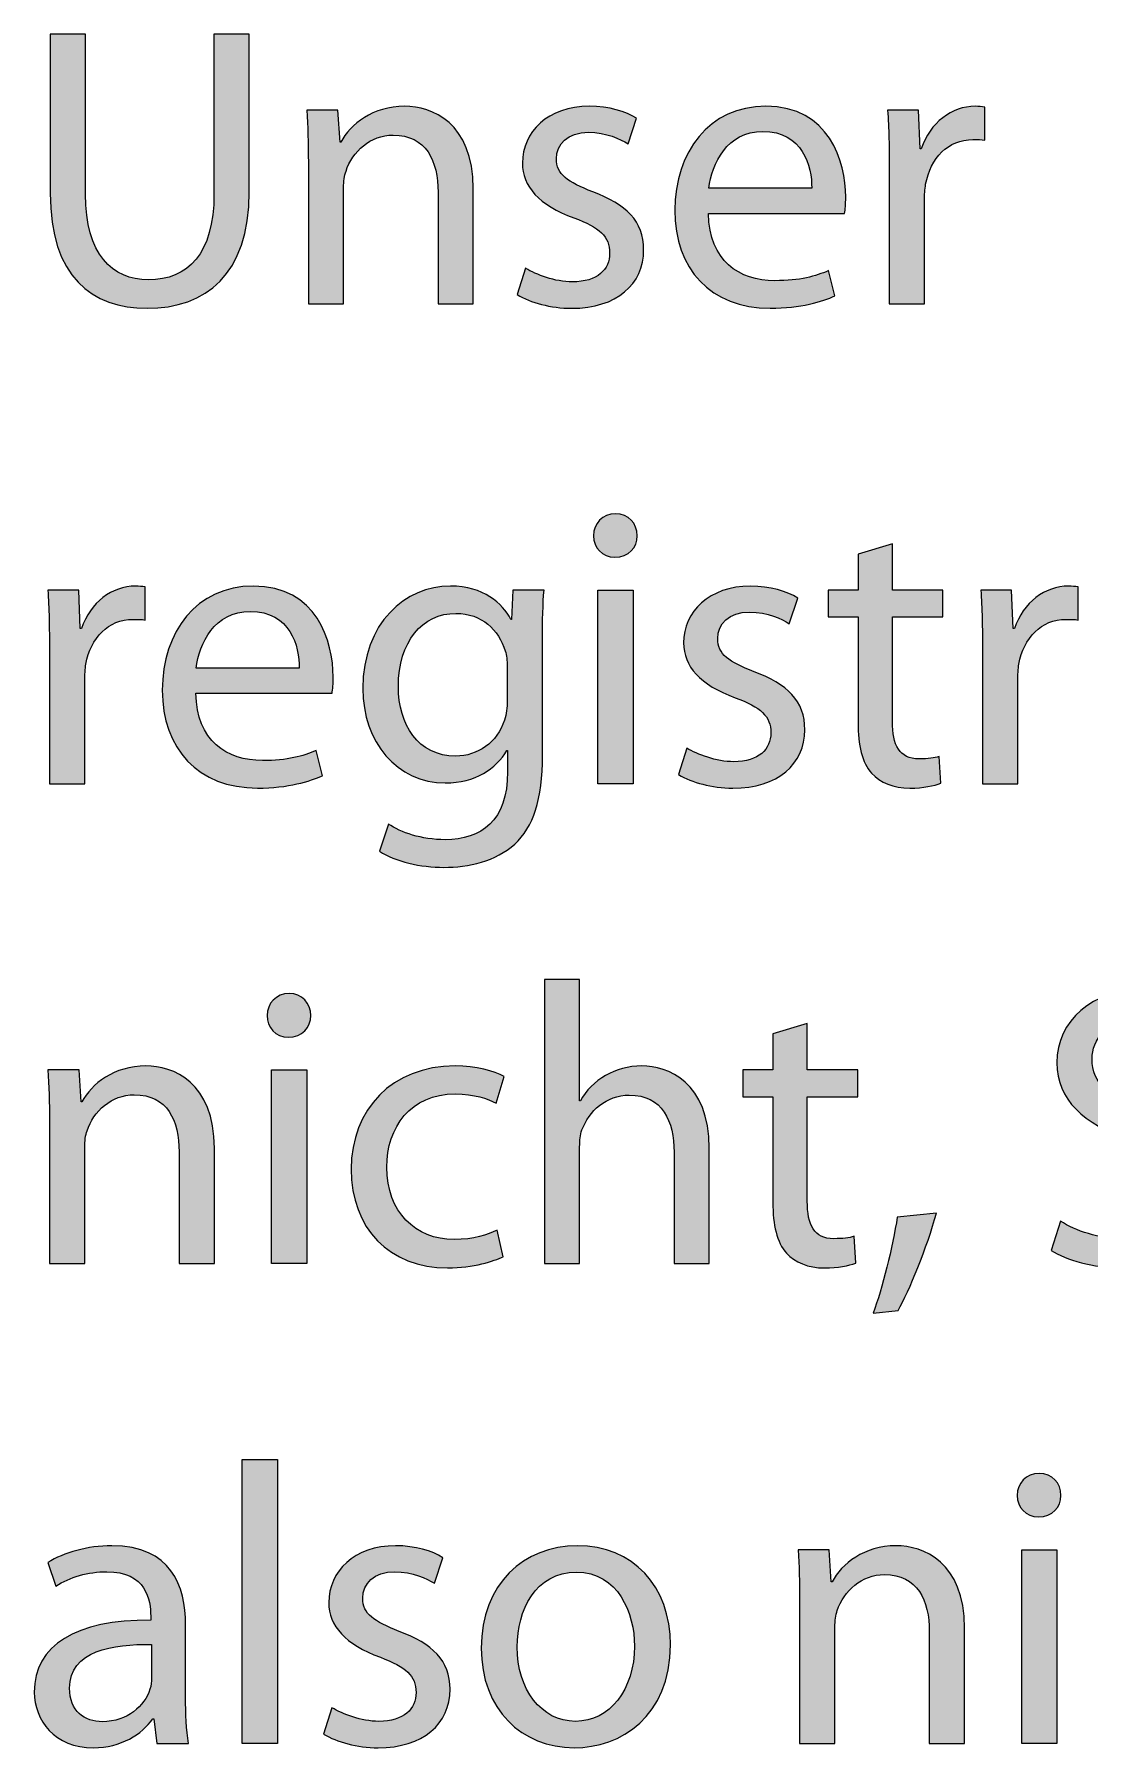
# Model space of a CAD drawing. Header units: inches. Extents: x 0 to 395, y 0 to 191.
# Drawn here: x 327.34 to 340, y 0.04 to 20.61 of the extents above; entities that cross this region are included whole.
import ezdxf

# ---------------------------------------------------------------- set-up
doc = ezdxf.new("R2010")
doc.units = ezdxf.units.IN
doc.header["$MEASUREMENT"] = 0
doc.layers.add('Template', color=7, linetype='Continuous')

# ---------------------------------------------------------------- blocks, each defined once
blk = doc.blocks.new('block 34')
at = {"layer": 'Template', "true_color": 0xf6921e}
h = blk.add_hatch(color=30, dxfattribs=at)
h.dxf.hatch_style = 2
edge = h.paths.add_edge_path()
edge.add_spline(control_points=[(327.955, 20.613), (327.955, 20.613), (327.955, 18.693), (327.955, 18.693), (327.955, 17.972), (328.276, 17.665), (328.709, 17.665), (329.184, 17.665), (329.496, 17.982), (329.496, 18.693), (329.496, 18.693), (329.496, 20.613), (329.496, 20.613), (329.496, 20.613), (329.919, 20.613), (329.919, 20.613), (329.919, 20.613), (329.919, 18.721), (329.919, 18.721), (329.919, 17.727), (329.395, 17.324), (328.694, 17.324), (328.032, 17.324), (327.532, 17.699), (327.532, 18.707), (327.532, 18.707), (327.532, 20.613), (327.532, 20.613), (327.532, 20.613), (327.955, 20.613), (327.955, 20.613)], knot_values=[0, 0, 0, 0, 1, 1, 1, 2, 2, 2, 3, 3, 3, 4, 4, 4, 5, 5, 5, 6, 6, 6, 7, 7, 7, 8, 8, 8, 9, 9, 9, 10, 10, 10, 10], degree=3, periodic=1)
h = blk.add_hatch(color=30, dxfattribs=at)
h.dxf.hatch_style = 2
edge = h.paths.add_edge_path()
edge.add_spline(control_points=[(330.628, 19.072), (330.628, 19.317), (330.623, 19.509), (330.609, 19.701), (330.609, 19.701), (330.983, 19.701), (330.983, 19.701), (330.983, 19.701), (331.008, 19.317), (331.008, 19.317), (331.008, 19.317), (331.017, 19.317), (331.017, 19.317), (331.132, 19.533), (331.401, 19.749), (331.785, 19.749), (332.107, 19.749), (332.606, 19.557), (332.606, 18.76), (332.606, 18.76), (332.606, 17.377), (332.606, 17.377), (332.606, 17.377), (332.184, 17.377), (332.184, 17.377), (332.184, 17.377), (332.184, 18.717), (332.184, 18.717), (332.184, 19.091), (332.044, 19.403), (331.646, 19.403), (331.372, 19.403), (331.156, 19.206), (331.08, 18.971), (331.061, 18.918), (331.051, 18.846), (331.051, 18.774), (331.051, 18.774), (331.051, 17.377), (331.051, 17.377), (331.051, 17.377), (330.628, 17.377), (330.628, 17.377), (330.628, 17.377), (330.628, 19.072), (330.628, 19.072)], knot_values=[0, 0, 0, 0, 1, 1, 1, 2, 2, 2, 3, 3, 3, 4, 4, 4, 5, 5, 5, 6, 6, 6, 7, 7, 7, 8, 8, 8, 9, 9, 9, 10, 10, 10, 11, 11, 11, 12, 12, 12, 13, 13, 13, 14, 14, 14, 15, 15, 15, 15], degree=3, periodic=1)
h = blk.add_hatch(color=30, dxfattribs=at)
h.dxf.hatch_style = 2
edge = h.paths.add_edge_path()
edge.add_spline(control_points=[(333.234, 17.804), (333.364, 17.727), (333.585, 17.641), (333.796, 17.641), (334.099, 17.641), (334.243, 17.79), (334.243, 17.987), (334.243, 18.188), (334.123, 18.294), (333.815, 18.41), (333.393, 18.563), (333.196, 18.789), (333.196, 19.067), (333.196, 19.442), (333.503, 19.749), (333.998, 19.749), (334.233, 19.749), (334.44, 19.687), (334.565, 19.605), (334.565, 19.605), (334.464, 19.298), (334.464, 19.298), (334.373, 19.355), (334.205, 19.437), (333.988, 19.437), (333.739, 19.437), (333.604, 19.293), (333.604, 19.12), (333.604, 18.928), (333.739, 18.842), (334.041, 18.721), (334.44, 18.573), (334.651, 18.371), (334.651, 18.025), (334.651, 17.612), (334.329, 17.324), (333.787, 17.324), (333.532, 17.324), (333.297, 17.392), (333.134, 17.488), (333.134, 17.488), (333.234, 17.804), (333.234, 17.804)], knot_values=[0, 0, 0, 0, 1, 1, 1, 2, 2, 2, 3, 3, 3, 4, 4, 4, 5, 5, 5, 6, 6, 6, 7, 7, 7, 8, 8, 8, 9, 9, 9, 10, 10, 10, 11, 11, 11, 12, 12, 12, 13, 13, 13, 14, 14, 14, 14], degree=3, periodic=1)
h = blk.add_hatch(color=30, dxfattribs=at)
h.dxf.hatch_style = 2
edge = h.paths.add_edge_path()
edge.add_spline(control_points=[(335.428, 18.462), (335.438, 17.891), (335.798, 17.655), (336.225, 17.655), (336.528, 17.655), (336.715, 17.708), (336.869, 17.776), (336.869, 17.776), (336.945, 17.473), (336.945, 17.473), (336.797, 17.406), (336.538, 17.324), (336.168, 17.324), (335.452, 17.324), (335.025, 17.799), (335.025, 18.501), (335.025, 19.202), (335.438, 19.749), (336.115, 19.749), (336.878, 19.749), (337.075, 19.087), (337.075, 18.659), (337.075, 18.573), (337.07, 18.51), (337.061, 18.462), (337.061, 18.462), (335.428, 18.462), (335.428, 18.462)], knot_values=[0, 0, 0, 0, 1, 1, 1, 2, 2, 2, 3, 3, 3, 4, 4, 4, 5, 5, 5, 6, 6, 6, 7, 7, 7, 8, 8, 8, 9, 9, 9, 9], degree=3, periodic=1)
edge = h.paths.add_edge_path()
edge.add_spline(control_points=[(336.667, 18.765), (336.672, 19.029), (336.557, 19.447), (336.081, 19.447), (335.649, 19.447), (335.467, 19.058), (335.433, 18.765), (335.433, 18.765), (336.667, 18.765), (336.667, 18.765)], knot_values=[0, 0, 0, 0, 1, 1, 1, 2, 2, 2, 3, 3, 3, 3], degree=3, periodic=1)
h = blk.add_hatch(color=30, dxfattribs=at)
h.dxf.hatch_style = 2
edge = h.paths.add_edge_path()
edge.add_spline(control_points=[(337.598, 18.976), (337.598, 19.25), (337.593, 19.485), (337.578, 19.701), (337.578, 19.701), (337.948, 19.701), (337.948, 19.701), (337.948, 19.701), (337.967, 19.24), (337.967, 19.24), (337.967, 19.24), (337.982, 19.24), (337.982, 19.24), (338.087, 19.552), (338.347, 19.749), (338.63, 19.749), (338.673, 19.749), (338.707, 19.744), (338.745, 19.739), (338.745, 19.739), (338.745, 19.341), (338.745, 19.341), (338.702, 19.35), (338.659, 19.35), (338.601, 19.35), (338.304, 19.35), (338.092, 19.13), (338.034, 18.813), (338.025, 18.755), (338.02, 18.683), (338.02, 18.616), (338.02, 18.616), (338.02, 17.377), (338.02, 17.377), (338.02, 17.377), (337.598, 17.377), (337.598, 17.377), (337.598, 17.377), (337.598, 18.976), (337.598, 18.976)], knot_values=[0, 0, 0, 0, 1, 1, 1, 2, 2, 2, 3, 3, 3, 4, 4, 4, 5, 5, 5, 6, 6, 6, 7, 7, 7, 8, 8, 8, 9, 9, 9, 10, 10, 10, 11, 11, 11, 12, 12, 12, 13, 13, 13, 13], degree=3, periodic=1)
h = blk.add_hatch(color=30, dxfattribs=at)
h.dxf.hatch_style = 2
edge = h.paths.add_edge_path()
edge.add_spline(control_points=[(334.574, 14.594), (334.574, 14.45), (334.473, 14.335), (334.305, 14.335), (334.152, 14.335), (334.05, 14.45), (334.05, 14.594), (334.05, 14.738), (334.156, 14.858), (334.314, 14.858), (334.468, 14.858), (334.574, 14.743), (334.574, 14.594)], knot_values=[0, 0, 0, 0, 1, 1, 1, 2, 2, 2, 3, 3, 3, 4, 4, 4, 4], degree=3, periodic=1)
h.paths.add_polyline_path([(334.103, 11.617), (334.103, 13.941), (334.526, 13.941), (334.526, 11.617)])
h = blk.add_hatch(color=30, dxfattribs=at)
h.dxf.hatch_style = 2
edge = h.paths.add_edge_path()
edge.add_spline(control_points=[(337.636, 14.498), (337.636, 14.498), (337.636, 13.941), (337.636, 13.941), (337.636, 13.941), (338.241, 13.941), (338.241, 13.941), (338.241, 13.941), (338.241, 13.619), (338.241, 13.619), (338.241, 13.619), (337.636, 13.619), (337.636, 13.619), (337.636, 13.619), (337.636, 12.366), (337.636, 12.366), (337.636, 12.078), (337.718, 11.915), (337.953, 11.915), (338.068, 11.915), (338.135, 11.924), (338.198, 11.943), (338.198, 11.943), (338.217, 11.622), (338.217, 11.622), (338.135, 11.593), (338.006, 11.564), (337.843, 11.564), (337.646, 11.564), (337.487, 11.631), (337.386, 11.742), (337.271, 11.871), (337.223, 12.078), (337.223, 12.351), (337.223, 12.351), (337.223, 13.619), (337.223, 13.619), (337.223, 13.619), (336.863, 13.619), (336.863, 13.619), (336.863, 13.619), (336.863, 13.941), (336.863, 13.941), (336.863, 13.941), (337.223, 13.941), (337.223, 13.941), (337.223, 13.941), (337.223, 14.373), (337.223, 14.373), (337.223, 14.373), (337.636, 14.498), (337.636, 14.498)], knot_values=[0, 0, 0, 0, 1, 1, 1, 2, 2, 2, 3, 3, 3, 4, 4, 4, 5, 5, 5, 6, 6, 6, 7, 7, 7, 8, 8, 8, 9, 9, 9, 10, 10, 10, 11, 11, 11, 12, 12, 12, 13, 13, 13, 14, 14, 14, 15, 15, 15, 16, 16, 16, 17, 17, 17, 17], degree=3, periodic=1)
h = blk.add_hatch(color=30, dxfattribs=at)
h.dxf.hatch_style = 2
edge = h.paths.add_edge_path()
edge.add_spline(control_points=[(327.522, 13.216), (327.522, 13.49), (327.518, 13.725), (327.503, 13.941), (327.503, 13.941), (327.873, 13.941), (327.873, 13.941), (327.873, 13.941), (327.892, 13.48), (327.892, 13.48), (327.892, 13.48), (327.907, 13.48), (327.907, 13.48), (328.012, 13.792), (328.271, 13.989), (328.555, 13.989), (328.598, 13.989), (328.632, 13.984), (328.67, 13.979), (328.67, 13.979), (328.67, 13.581), (328.67, 13.581), (328.627, 13.59), (328.584, 13.59), (328.526, 13.59), (328.228, 13.59), (328.017, 13.369), (327.96, 13.052), (327.95, 12.995), (327.945, 12.923), (327.945, 12.856), (327.945, 12.856), (327.945, 11.617), (327.945, 11.617), (327.945, 11.617), (327.522, 11.617), (327.522, 11.617), (327.522, 11.617), (327.522, 13.216), (327.522, 13.216)], knot_values=[0, 0, 0, 0, 1, 1, 1, 2, 2, 2, 3, 3, 3, 4, 4, 4, 5, 5, 5, 6, 6, 6, 7, 7, 7, 8, 8, 8, 9, 9, 9, 10, 10, 10, 11, 11, 11, 12, 12, 12, 13, 13, 13, 13], degree=3, periodic=1)
h = blk.add_hatch(color=30, dxfattribs=at)
h.dxf.hatch_style = 2
edge = h.paths.add_edge_path()
edge.add_spline(control_points=[(329.279, 12.702), (329.289, 12.131), (329.649, 11.895), (330.077, 11.895), (330.379, 11.895), (330.566, 11.948), (330.72, 12.015), (330.72, 12.015), (330.797, 11.713), (330.797, 11.713), (330.648, 11.646), (330.389, 11.564), (330.019, 11.564), (329.304, 11.564), (328.876, 12.039), (328.876, 12.74), (328.876, 13.441), (329.289, 13.989), (329.966, 13.989), (330.73, 13.989), (330.926, 13.326), (330.926, 12.899), (330.926, 12.812), (330.921, 12.75), (330.912, 12.702), (330.912, 12.702), (329.279, 12.702), (329.279, 12.702)], knot_values=[0, 0, 0, 0, 1, 1, 1, 2, 2, 2, 3, 3, 3, 4, 4, 4, 5, 5, 5, 6, 6, 6, 7, 7, 7, 8, 8, 8, 9, 9, 9, 9], degree=3, periodic=1)
edge = h.paths.add_edge_path()
edge.add_spline(control_points=[(330.518, 13.005), (330.523, 13.268), (330.408, 13.686), (329.933, 13.686), (329.5, 13.686), (329.318, 13.297), (329.284, 13.005), (329.284, 13.005), (330.518, 13.005), (330.518, 13.005)], knot_values=[0, 0, 0, 0, 1, 1, 1, 2, 2, 2, 3, 3, 3, 3], degree=3, periodic=1)
h = blk.add_hatch(color=30, dxfattribs=at)
h.dxf.hatch_style = 2
edge = h.paths.add_edge_path()
edge.add_spline(control_points=[(333.437, 11.958), (333.437, 11.42), (333.326, 11.098), (333.106, 10.892), (332.875, 10.685), (332.548, 10.613), (332.255, 10.613), (331.977, 10.613), (331.67, 10.68), (331.482, 10.806), (331.482, 10.806), (331.588, 11.132), (331.588, 11.132), (331.742, 11.031), (331.982, 10.945), (332.27, 10.945), (332.702, 10.945), (333.019, 11.17), (333.019, 11.761), (333.019, 11.761), (333.019, 12.015), (333.019, 12.015), (333.019, 12.015), (333.009, 12.015), (333.009, 12.015), (332.884, 11.799), (332.63, 11.626), (332.27, 11.626), (331.694, 11.626), (331.281, 12.116), (331.281, 12.76), (331.281, 13.547), (331.794, 13.989), (332.332, 13.989), (332.736, 13.989), (332.952, 13.782), (333.057, 13.59), (333.057, 13.59), (333.067, 13.59), (333.067, 13.59), (333.067, 13.59), (333.081, 13.941), (333.081, 13.941), (333.081, 13.941), (333.456, 13.941), (333.456, 13.941), (333.441, 13.778), (333.437, 13.585), (333.437, 13.307), (333.437, 13.307), (333.437, 11.958), (333.437, 11.958)], knot_values=[0, 0, 0, 0, 1, 1, 1, 2, 2, 2, 3, 3, 3, 4, 4, 4, 5, 5, 5, 6, 6, 6, 7, 7, 7, 8, 8, 8, 9, 9, 9, 10, 10, 10, 11, 11, 11, 12, 12, 12, 13, 13, 13, 14, 14, 14, 15, 15, 15, 16, 16, 16, 17, 17, 17, 17], degree=3, periodic=1)
edge = h.paths.add_edge_path()
edge.add_spline(control_points=[(333.014, 13.024), (333.014, 13.096), (333.009, 13.158), (332.99, 13.211), (332.913, 13.461), (332.711, 13.662), (332.399, 13.662), (331.996, 13.662), (331.708, 13.321), (331.708, 12.784), (331.708, 12.328), (331.943, 11.948), (332.395, 11.948), (332.659, 11.948), (332.894, 12.112), (332.981, 12.38), (333.004, 12.452), (333.014, 12.534), (333.014, 12.606), (333.014, 12.606), (333.014, 13.024), (333.014, 13.024)], knot_values=[0, 0, 0, 0, 1, 1, 1, 2, 2, 2, 3, 3, 3, 4, 4, 4, 5, 5, 5, 6, 6, 6, 7, 7, 7, 7], degree=3, periodic=1)
h = blk.add_hatch(color=30, dxfattribs=at)
h.dxf.hatch_style = 2
edge = h.paths.add_edge_path()
edge.add_spline(control_points=[(335.169, 12.044), (335.298, 11.967), (335.519, 11.881), (335.731, 11.881), (336.033, 11.881), (336.177, 12.03), (336.177, 12.227), (336.177, 12.428), (336.057, 12.534), (335.75, 12.649), (335.327, 12.803), (335.13, 13.029), (335.13, 13.307), (335.13, 13.681), (335.438, 13.989), (335.932, 13.989), (336.168, 13.989), (336.374, 13.926), (336.499, 13.845), (336.499, 13.845), (336.398, 13.537), (336.398, 13.537), (336.307, 13.595), (336.139, 13.677), (335.923, 13.677), (335.673, 13.677), (335.539, 13.533), (335.539, 13.36), (335.539, 13.168), (335.673, 13.081), (335.975, 12.961), (336.374, 12.812), (336.585, 12.611), (336.585, 12.265), (336.585, 11.852), (336.263, 11.564), (335.721, 11.564), (335.467, 11.564), (335.231, 11.631), (335.068, 11.727), (335.068, 11.727), (335.169, 12.044), (335.169, 12.044)], knot_values=[0, 0, 0, 0, 1, 1, 1, 2, 2, 2, 3, 3, 3, 4, 4, 4, 5, 5, 5, 6, 6, 6, 7, 7, 7, 8, 8, 8, 9, 9, 9, 10, 10, 10, 11, 11, 11, 12, 12, 12, 13, 13, 13, 14, 14, 14, 14], degree=3, periodic=1)
h = blk.add_hatch(color=30, dxfattribs=at)
h.dxf.hatch_style = 2
edge = h.paths.add_edge_path()
edge.add_spline(control_points=[(338.716, 13.216), (338.716, 13.49), (338.711, 13.725), (338.697, 13.941), (338.697, 13.941), (339.066, 13.941), (339.066, 13.941), (339.066, 13.941), (339.086, 13.48), (339.086, 13.48), (339.086, 13.48), (339.1, 13.48), (339.1, 13.48), (339.205, 13.792), (339.465, 13.989), (339.748, 13.989), (339.791, 13.989), (339.825, 13.984), (339.863, 13.979), (339.863, 13.979), (339.863, 13.581), (339.863, 13.581), (339.82, 13.59), (339.777, 13.59), (339.719, 13.59), (339.422, 13.59), (339.21, 13.369), (339.153, 13.052), (339.143, 12.995), (339.139, 12.923), (339.139, 12.856), (339.139, 12.856), (339.139, 11.617), (339.139, 11.617), (339.139, 11.617), (338.716, 11.617), (338.716, 11.617), (338.716, 11.617), (338.716, 13.216), (338.716, 13.216)], knot_values=[0, 0, 0, 0, 1, 1, 1, 2, 2, 2, 3, 3, 3, 4, 4, 4, 5, 5, 5, 6, 6, 6, 7, 7, 7, 8, 8, 8, 9, 9, 9, 10, 10, 10, 11, 11, 11, 12, 12, 12, 13, 13, 13, 13], degree=3, periodic=1)
h = blk.add_hatch(color=30, dxfattribs=at)
h.dxf.hatch_style = 2
edge = h.paths.add_edge_path()
edge.add_spline(control_points=[(333.46, 9.266), (333.46, 9.266), (333.883, 9.266), (333.883, 9.266), (333.883, 9.266), (333.883, 7.811), (333.883, 7.811), (333.883, 7.811), (333.892, 7.811), (333.892, 7.811), (333.959, 7.931), (334.065, 8.042), (334.195, 8.114), (334.32, 8.186), (334.468, 8.229), (334.627, 8.229), (334.939, 8.229), (335.438, 8.037), (335.438, 7.24), (335.438, 7.24), (335.438, 5.857), (335.438, 5.857), (335.438, 5.857), (335.016, 5.857), (335.016, 5.857), (335.016, 5.857), (335.016, 7.192), (335.016, 7.192), (335.016, 7.566), (334.876, 7.879), (334.478, 7.879), (334.204, 7.879), (333.993, 7.686), (333.911, 7.461), (333.888, 7.398), (333.883, 7.336), (333.883, 7.259), (333.883, 7.259), (333.883, 5.857), (333.883, 5.857), (333.883, 5.857), (333.46, 5.857), (333.46, 5.857), (333.46, 5.857), (333.46, 9.266), (333.46, 9.266)], knot_values=[0, 0, 0, 0, 1, 1, 1, 2, 2, 2, 3, 3, 3, 4, 4, 4, 5, 5, 5, 6, 6, 6, 7, 7, 7, 8, 8, 8, 9, 9, 9, 10, 10, 10, 11, 11, 11, 12, 12, 12, 13, 13, 13, 14, 14, 14, 15, 15, 15, 15], degree=3, periodic=1)
h = blk.add_hatch(color=30, dxfattribs=at)
h.dxf.hatch_style = 2
edge = h.paths.add_edge_path()
edge.add_spline(control_points=[(330.657, 8.834), (330.657, 8.69), (330.556, 8.575), (330.388, 8.575), (330.234, 8.575), (330.134, 8.69), (330.134, 8.834), (330.134, 8.978), (330.239, 9.098), (330.398, 9.098), (330.551, 9.098), (330.657, 8.983), (330.657, 8.834)], knot_values=[0, 0, 0, 0, 1, 1, 1, 2, 2, 2, 3, 3, 3, 4, 4, 4, 4], degree=3, periodic=1)
h.paths.add_polyline_path([(330.187, 5.857), (330.187, 8.181), (330.609, 8.181), (330.609, 5.857)])
h = blk.add_hatch(color=30, dxfattribs=at)
h.dxf.hatch_style = 2
edge = h.paths.add_edge_path()
edge.add_spline(control_points=[(339.652, 6.366), (339.839, 6.246), (340.108, 6.155), (340.396, 6.155), (340.823, 6.155), (341.073, 6.38), (341.073, 6.707), (341.073, 7.005), (340.9, 7.182), (340.463, 7.346), (339.935, 7.538), (339.609, 7.816), (339.609, 8.268), (339.609, 8.772), (340.026, 9.146), (340.655, 9.146), (340.982, 9.146), (341.227, 9.069), (341.366, 8.988), (341.366, 8.988), (341.25, 8.647), (341.25, 8.647), (341.15, 8.709), (340.934, 8.801), (340.641, 8.801), (340.199, 8.801), (340.031, 8.536), (340.031, 8.315), (340.031, 8.013), (340.228, 7.864), (340.674, 7.691), (341.222, 7.48), (341.496, 7.216), (341.496, 6.741), (341.496, 6.241), (341.131, 5.804), (340.367, 5.804), (340.055, 5.804), (339.714, 5.9), (339.541, 6.015), (339.541, 6.015), (339.652, 6.366), (339.652, 6.366)], knot_values=[0, 0, 0, 0, 1, 1, 1, 2, 2, 2, 3, 3, 3, 4, 4, 4, 5, 5, 5, 6, 6, 6, 7, 7, 7, 8, 8, 8, 9, 9, 9, 10, 10, 10, 11, 11, 11, 12, 12, 12, 13, 13, 13, 14, 14, 14, 14], degree=3, periodic=1)
h = blk.add_hatch(color=30, dxfattribs=at)
h.dxf.hatch_style = 2
edge = h.paths.add_edge_path()
edge.add_spline(control_points=[(336.614, 8.738), (336.614, 8.738), (336.614, 8.181), (336.614, 8.181), (336.614, 8.181), (337.219, 8.181), (337.219, 8.181), (337.219, 8.181), (337.219, 7.859), (337.219, 7.859), (337.219, 7.859), (336.614, 7.859), (336.614, 7.859), (336.614, 7.859), (336.614, 6.606), (336.614, 6.606), (336.614, 6.318), (336.695, 6.155), (336.931, 6.155), (337.046, 6.155), (337.113, 6.164), (337.176, 6.184), (337.176, 6.184), (337.195, 5.862), (337.195, 5.862), (337.113, 5.833), (336.983, 5.804), (336.82, 5.804), (336.623, 5.804), (336.465, 5.871), (336.364, 5.982), (336.249, 6.112), (336.201, 6.318), (336.201, 6.592), (336.201, 6.592), (336.201, 7.859), (336.201, 7.859), (336.201, 7.859), (335.841, 7.859), (335.841, 7.859), (335.841, 7.859), (335.841, 8.181), (335.841, 8.181), (335.841, 8.181), (336.201, 8.181), (336.201, 8.181), (336.201, 8.181), (336.201, 8.613), (336.201, 8.613), (336.201, 8.613), (336.614, 8.738), (336.614, 8.738)], knot_values=[0, 0, 0, 0, 1, 1, 1, 2, 2, 2, 3, 3, 3, 4, 4, 4, 5, 5, 5, 6, 6, 6, 7, 7, 7, 8, 8, 8, 9, 9, 9, 10, 10, 10, 11, 11, 11, 12, 12, 12, 13, 13, 13, 14, 14, 14, 15, 15, 15, 16, 16, 16, 17, 17, 17, 17], degree=3, periodic=1)
h = blk.add_hatch(color=30, dxfattribs=at)
h.dxf.hatch_style = 2
edge = h.paths.add_edge_path()
edge.add_spline(control_points=[(327.522, 7.552), (327.522, 7.797), (327.518, 7.989), (327.503, 8.181), (327.503, 8.181), (327.878, 8.181), (327.878, 8.181), (327.878, 8.181), (327.902, 7.797), (327.902, 7.797), (327.902, 7.797), (327.912, 7.797), (327.912, 7.797), (328.027, 8.013), (328.296, 8.229), (328.68, 8.229), (329.001, 8.229), (329.501, 8.037), (329.501, 7.24), (329.501, 7.24), (329.501, 5.857), (329.501, 5.857), (329.501, 5.857), (329.078, 5.857), (329.078, 5.857), (329.078, 5.857), (329.078, 7.197), (329.078, 7.197), (329.078, 7.571), (328.939, 7.883), (328.54, 7.883), (328.267, 7.883), (328.051, 7.686), (327.974, 7.451), (327.955, 7.398), (327.945, 7.326), (327.945, 7.254), (327.945, 7.254), (327.945, 5.857), (327.945, 5.857), (327.945, 5.857), (327.522, 5.857), (327.522, 5.857), (327.522, 5.857), (327.522, 7.552), (327.522, 7.552)], knot_values=[0, 0, 0, 0, 1, 1, 1, 2, 2, 2, 3, 3, 3, 4, 4, 4, 5, 5, 5, 6, 6, 6, 7, 7, 7, 8, 8, 8, 9, 9, 9, 10, 10, 10, 11, 11, 11, 12, 12, 12, 13, 13, 13, 14, 14, 14, 15, 15, 15, 15], degree=3, periodic=1)
h = blk.add_hatch(color=30, dxfattribs=at)
h.dxf.hatch_style = 2
edge = h.paths.add_edge_path()
edge.add_spline(control_points=[(332.966, 5.939), (332.856, 5.886), (332.611, 5.804), (332.299, 5.804), (331.598, 5.804), (331.142, 6.28), (331.142, 6.99), (331.142, 7.706), (331.631, 8.229), (332.39, 8.229), (332.64, 8.229), (332.861, 8.167), (332.976, 8.104), (332.976, 8.104), (332.88, 7.782), (332.88, 7.782), (332.779, 7.835), (332.621, 7.893), (332.39, 7.893), (331.857, 7.893), (331.569, 7.494), (331.569, 7.014), (331.569, 6.476), (331.915, 6.145), (332.376, 6.145), (332.616, 6.145), (332.774, 6.203), (332.894, 6.256), (332.894, 6.256), (332.966, 5.939), (332.966, 5.939)], knot_values=[0, 0, 0, 0, 1, 1, 1, 2, 2, 2, 3, 3, 3, 4, 4, 4, 5, 5, 5, 6, 6, 6, 7, 7, 7, 8, 8, 8, 9, 9, 9, 10, 10, 10, 10], degree=3, periodic=1)
h = blk.add_hatch(color=30, dxfattribs=at)
h.dxf.hatch_style = 2
edge = h.paths.add_edge_path()
edge.add_spline(control_points=[(337.405, 5.262), (337.511, 5.55), (337.641, 6.063), (337.693, 6.414), (337.693, 6.414), (338.164, 6.462), (338.164, 6.462), (338.049, 6.054), (337.838, 5.521), (337.703, 5.295), (337.703, 5.295), (337.405, 5.262), (337.405, 5.262)], knot_values=[0, 0, 0, 0, 1, 1, 1, 2, 2, 2, 3, 3, 3, 4, 4, 4, 4], degree=3, periodic=1)
h = blk.add_hatch(color=30, dxfattribs=at)
h.dxf.hatch_style = 2
h.paths.add_polyline_path([(329.836, 3.506), (330.259, 3.506), (330.259, 0.097), (329.836, 0.097)])
h = blk.add_hatch(color=30, dxfattribs=at)
h.dxf.hatch_style = 2
edge = h.paths.add_edge_path()
edge.add_spline(control_points=[(339.657, 3.074), (339.657, 2.93), (339.556, 2.815), (339.388, 2.815), (339.234, 2.815), (339.133, 2.93), (339.133, 3.074), (339.133, 3.218), (339.239, 3.338), (339.398, 3.338), (339.551, 3.338), (339.657, 3.223), (339.657, 3.074)], knot_values=[0, 0, 0, 0, 1, 1, 1, 2, 2, 2, 3, 3, 3, 4, 4, 4, 4], degree=3, periodic=1)
h.paths.add_polyline_path([(339.186, 0.097), (339.186, 2.421), (339.609, 2.421), (339.609, 0.097)])
h = blk.add_hatch(color=30, dxfattribs=at)
h.dxf.hatch_style = 2
edge = h.paths.add_edge_path()
edge.add_spline(control_points=[(329.155, 0.654), (329.155, 0.452), (329.165, 0.256), (329.189, 0.097), (329.189, 0.097), (328.81, 0.097), (328.81, 0.097), (328.81, 0.097), (328.776, 0.39), (328.776, 0.39), (328.776, 0.39), (328.761, 0.39), (328.761, 0.39), (328.632, 0.208), (328.382, 0.044), (328.051, 0.044), (327.58, 0.044), (327.34, 0.376), (327.34, 0.712), (327.34, 1.274), (327.839, 1.581), (328.737, 1.576), (328.737, 1.576), (328.737, 1.624), (328.737, 1.624), (328.737, 1.811), (328.685, 2.162), (328.209, 2.157), (327.988, 2.157), (327.763, 2.095), (327.6, 1.984), (327.6, 1.984), (327.503, 2.268), (327.503, 2.268), (327.695, 2.387), (327.979, 2.469), (328.271, 2.469), (328.982, 2.469), (329.155, 1.984), (329.155, 1.523), (329.155, 1.523), (329.155, 0.654), (329.155, 0.654)], knot_values=[0, 0, 0, 0, 1, 1, 1, 2, 2, 2, 3, 3, 3, 4, 4, 4, 5, 5, 5, 6, 6, 6, 7, 7, 7, 8, 8, 8, 9, 9, 9, 10, 10, 10, 11, 11, 11, 12, 12, 12, 13, 13, 13, 14, 14, 14, 14], degree=3, periodic=1)
edge = h.paths.add_edge_path()
edge.add_spline(control_points=[(328.747, 1.283), (328.286, 1.293), (327.763, 1.211), (327.763, 0.76), (327.763, 0.481), (327.945, 0.357), (328.156, 0.357), (328.464, 0.357), (328.661, 0.548), (328.728, 0.746), (328.742, 0.793), (328.747, 0.841), (328.747, 0.88), (328.747, 0.88), (328.747, 1.283), (328.747, 1.283)], knot_values=[0, 0, 0, 0, 1, 1, 1, 2, 2, 2, 3, 3, 3, 4, 4, 4, 5, 5, 5, 5], degree=3, periodic=1)
h = blk.add_hatch(color=30, dxfattribs=at)
h.dxf.hatch_style = 2
edge = h.paths.add_edge_path()
edge.add_spline(control_points=[(330.911, 0.524), (331.041, 0.448), (331.262, 0.361), (331.473, 0.361), (331.776, 0.361), (331.92, 0.51), (331.92, 0.707), (331.92, 0.908), (331.8, 1.014), (331.492, 1.13), (331.07, 1.283), (330.873, 1.509), (330.873, 1.787), (330.873, 2.162), (331.18, 2.469), (331.675, 2.469), (331.91, 2.469), (332.116, 2.407), (332.242, 2.325), (332.242, 2.325), (332.14, 2.018), (332.14, 2.018), (332.049, 2.075), (331.881, 2.157), (331.665, 2.157), (331.415, 2.157), (331.281, 2.013), (331.281, 1.84), (331.281, 1.648), (331.415, 1.562), (331.718, 1.441), (332.116, 1.293), (332.328, 1.091), (332.328, 0.746), (332.328, 0.332), (332.006, 0.044), (331.464, 0.044), (331.209, 0.044), (330.974, 0.112), (330.81, 0.208), (330.81, 0.208), (330.911, 0.524), (330.911, 0.524)], knot_values=[0, 0, 0, 0, 1, 1, 1, 2, 2, 2, 3, 3, 3, 4, 4, 4, 5, 5, 5, 6, 6, 6, 7, 7, 7, 8, 8, 8, 9, 9, 9, 10, 10, 10, 11, 11, 11, 12, 12, 12, 13, 13, 13, 14, 14, 14, 14], degree=3, periodic=1)
h = blk.add_hatch(color=30, dxfattribs=at)
h.dxf.hatch_style = 2
edge = h.paths.add_edge_path()
edge.add_spline(control_points=[(334.973, 1.278), (334.973, 0.419), (334.373, 0.044), (333.816, 0.044), (333.191, 0.044), (332.702, 0.505), (332.702, 1.24), (332.702, 2.013), (333.216, 2.469), (333.854, 2.469), (334.522, 2.469), (334.973, 1.984), (334.973, 1.278)], knot_values=[0, 0, 0, 0, 1, 1, 1, 2, 2, 2, 3, 3, 3, 4, 4, 4, 4], degree=3, periodic=1)
edge = h.paths.add_edge_path()
edge.add_spline(control_points=[(333.134, 1.254), (333.134, 0.746), (333.422, 0.361), (333.835, 0.361), (334.238, 0.361), (334.541, 0.741), (334.541, 1.264), (334.541, 1.658), (334.344, 2.152), (333.845, 2.152), (333.35, 2.152), (333.134, 1.691), (333.134, 1.254)], knot_values=[0, 0, 0, 0, 1, 1, 1, 2, 2, 2, 3, 3, 3, 4, 4, 4, 4], degree=3, periodic=1)
h = blk.add_hatch(color=30, dxfattribs=at)
h.dxf.hatch_style = 2
edge = h.paths.add_edge_path()
edge.add_spline(control_points=[(336.522, 1.792), (336.522, 2.037), (336.518, 2.229), (336.503, 2.421), (336.503, 2.421), (336.878, 2.421), (336.878, 2.421), (336.878, 2.421), (336.902, 2.037), (336.902, 2.037), (336.902, 2.037), (336.911, 2.037), (336.911, 2.037), (337.027, 2.253), (337.296, 2.469), (337.68, 2.469), (338.001, 2.469), (338.501, 2.277), (338.501, 1.48), (338.501, 1.48), (338.501, 0.097), (338.501, 0.097), (338.501, 0.097), (338.078, 0.097), (338.078, 0.097), (338.078, 0.097), (338.078, 1.437), (338.078, 1.437), (338.078, 1.811), (337.939, 2.124), (337.54, 2.124), (337.267, 2.124), (337.051, 1.926), (336.974, 1.691), (336.954, 1.638), (336.945, 1.566), (336.945, 1.494), (336.945, 1.494), (336.945, 0.097), (336.945, 0.097), (336.945, 0.097), (336.522, 0.097), (336.522, 0.097), (336.522, 0.097), (336.522, 1.792), (336.522, 1.792)], knot_values=[0, 0, 0, 0, 1, 1, 1, 2, 2, 2, 3, 3, 3, 4, 4, 4, 5, 5, 5, 6, 6, 6, 7, 7, 7, 8, 8, 8, 9, 9, 9, 10, 10, 10, 11, 11, 11, 12, 12, 12, 13, 13, 13, 14, 14, 14, 15, 15, 15, 15], degree=3, periodic=1)
at = {"layer": 'Template', "lineweight": 0}
for points in [[(334.103, 11.617), (334.103, 13.941), (334.526, 13.941), (334.526, 11.617), (334.103, 11.617)], [(330.187, 5.857), (330.187, 8.181), (330.609, 8.181), (330.609, 5.857), (330.187, 5.857)], [(329.836, 3.506), (330.259, 3.506), (330.259, 0.097), (329.836, 0.097), (329.836, 3.506)], [(339.186, 0.097), (339.186, 2.421), (339.609, 2.421), (339.609, 0.097), (339.186, 0.097)]]:
    blk.add_lwpolyline(points, dxfattribs=at)
for points, knots in [([(327.955, 20.613), (327.955, 20.613), (327.955, 18.693), (327.955, 18.693), (327.955, 17.972), (328.276, 17.665), (328.709, 17.665), (329.184, 17.665), (329.496, 17.982), (329.496, 18.693), (329.496, 18.693), (329.496, 20.613), (329.496, 20.613), (329.496, 20.613), (329.919, 20.613), (329.919, 20.613), (329.919, 20.613), (329.919, 18.721), (329.919, 18.721), (329.919, 17.727), (329.395, 17.324), (328.694, 17.324), (328.032, 17.324), (327.532, 17.699), (327.532, 18.707), (327.532, 18.707), (327.532, 20.613), (327.532, 20.613), (327.532, 20.613), (327.955, 20.613), (327.955, 20.613)], [0, 0, 0, 0, 1, 1, 1, 2, 2, 2, 3, 3, 3, 4, 4, 4, 5, 5, 5, 6, 6, 6, 7, 7, 7, 8, 8, 8, 9, 9, 9, 10, 10, 10, 10]), ([(330.628, 19.072), (330.628, 19.317), (330.623, 19.509), (330.609, 19.701), (330.609, 19.701), (330.983, 19.701), (330.983, 19.701), (330.983, 19.701), (331.008, 19.317), (331.008, 19.317), (331.008, 19.317), (331.017, 19.317), (331.017, 19.317), (331.132, 19.533), (331.401, 19.749), (331.785, 19.749), (332.107, 19.749), (332.606, 19.557), (332.606, 18.76), (332.606, 18.76), (332.606, 17.377), (332.606, 17.377), (332.606, 17.377), (332.184, 17.377), (332.184, 17.377), (332.184, 17.377), (332.184, 18.717), (332.184, 18.717), (332.184, 19.091), (332.044, 19.403), (331.646, 19.403), (331.372, 19.403), (331.156, 19.206), (331.08, 18.971), (331.061, 18.918), (331.051, 18.846), (331.051, 18.774), (331.051, 18.774), (331.051, 17.377), (331.051, 17.377), (331.051, 17.377), (330.628, 17.377), (330.628, 17.377), (330.628, 17.377), (330.628, 19.072), (330.628, 19.072)], [0, 0, 0, 0, 1, 1, 1, 2, 2, 2, 3, 3, 3, 4, 4, 4, 5, 5, 5, 6, 6, 6, 7, 7, 7, 8, 8, 8, 9, 9, 9, 10, 10, 10, 11, 11, 11, 12, 12, 12, 13, 13, 13, 14, 14, 14, 15, 15, 15, 15]), ([(333.234, 17.804), (333.364, 17.727), (333.585, 17.641), (333.796, 17.641), (334.099, 17.641), (334.243, 17.79), (334.243, 17.987), (334.243, 18.188), (334.123, 18.294), (333.815, 18.41), (333.393, 18.563), (333.196, 18.789), (333.196, 19.067), (333.196, 19.442), (333.503, 19.749), (333.998, 19.749), (334.233, 19.749), (334.44, 19.687), (334.565, 19.605), (334.565, 19.605), (334.464, 19.298), (334.464, 19.298), (334.373, 19.355), (334.205, 19.437), (333.988, 19.437), (333.739, 19.437), (333.604, 19.293), (333.604, 19.12), (333.604, 18.928), (333.739, 18.842), (334.041, 18.721), (334.44, 18.573), (334.651, 18.371), (334.651, 18.025), (334.651, 17.612), (334.329, 17.324), (333.787, 17.324), (333.532, 17.324), (333.297, 17.392), (333.134, 17.488), (333.134, 17.488), (333.234, 17.804), (333.234, 17.804)], [0, 0, 0, 0, 1, 1, 1, 2, 2, 2, 3, 3, 3, 4, 4, 4, 5, 5, 5, 6, 6, 6, 7, 7, 7, 8, 8, 8, 9, 9, 9, 10, 10, 10, 11, 11, 11, 12, 12, 12, 13, 13, 13, 14, 14, 14, 14]), ([(335.428, 18.462), (335.438, 17.891), (335.798, 17.655), (336.225, 17.655), (336.528, 17.655), (336.715, 17.708), (336.869, 17.776), (336.869, 17.776), (336.945, 17.473), (336.945, 17.473), (336.797, 17.406), (336.538, 17.324), (336.168, 17.324), (335.452, 17.324), (335.025, 17.799), (335.025, 18.501), (335.025, 19.202), (335.438, 19.749), (336.115, 19.749), (336.878, 19.749), (337.075, 19.087), (337.075, 18.659), (337.075, 18.573), (337.07, 18.51), (337.061, 18.462), (337.061, 18.462), (335.428, 18.462), (335.428, 18.462)], [0, 0, 0, 0, 1, 1, 1, 2, 2, 2, 3, 3, 3, 4, 4, 4, 5, 5, 5, 6, 6, 6, 7, 7, 7, 8, 8, 8, 9, 9, 9, 9]), ([(337.598, 18.976), (337.598, 19.25), (337.593, 19.485), (337.578, 19.701), (337.578, 19.701), (337.948, 19.701), (337.948, 19.701), (337.948, 19.701), (337.967, 19.24), (337.967, 19.24), (337.967, 19.24), (337.982, 19.24), (337.982, 19.24), (338.087, 19.552), (338.347, 19.749), (338.63, 19.749), (338.673, 19.749), (338.707, 19.744), (338.745, 19.739), (338.745, 19.739), (338.745, 19.341), (338.745, 19.341), (338.702, 19.35), (338.659, 19.35), (338.601, 19.35), (338.304, 19.35), (338.092, 19.13), (338.034, 18.813), (338.025, 18.755), (338.02, 18.683), (338.02, 18.616), (338.02, 18.616), (338.02, 17.377), (338.02, 17.377), (338.02, 17.377), (337.598, 17.377), (337.598, 17.377), (337.598, 17.377), (337.598, 18.976), (337.598, 18.976)], [0, 0, 0, 0, 1, 1, 1, 2, 2, 2, 3, 3, 3, 4, 4, 4, 5, 5, 5, 6, 6, 6, 7, 7, 7, 8, 8, 8, 9, 9, 9, 10, 10, 10, 11, 11, 11, 12, 12, 12, 13, 13, 13, 13]), ([(336.667, 18.765), (336.672, 19.029), (336.557, 19.447), (336.081, 19.447), (335.649, 19.447), (335.467, 19.058), (335.433, 18.765), (335.433, 18.765), (336.667, 18.765), (336.667, 18.765)], [0, 0, 0, 0, 1, 1, 1, 2, 2, 2, 3, 3, 3, 3]), ([(334.574, 14.594), (334.574, 14.45), (334.473, 14.335), (334.305, 14.335), (334.152, 14.335), (334.05, 14.45), (334.05, 14.594), (334.05, 14.738), (334.156, 14.858), (334.314, 14.858), (334.468, 14.858), (334.574, 14.743), (334.574, 14.594)], [0, 0, 0, 0, 1, 1, 1, 2, 2, 2, 3, 3, 3, 4, 4, 4, 4]), ([(337.636, 14.498), (337.636, 14.498), (337.636, 13.941), (337.636, 13.941), (337.636, 13.941), (338.241, 13.941), (338.241, 13.941), (338.241, 13.941), (338.241, 13.619), (338.241, 13.619), (338.241, 13.619), (337.636, 13.619), (337.636, 13.619), (337.636, 13.619), (337.636, 12.366), (337.636, 12.366), (337.636, 12.078), (337.718, 11.915), (337.953, 11.915), (338.068, 11.915), (338.135, 11.924), (338.198, 11.943), (338.198, 11.943), (338.217, 11.622), (338.217, 11.622), (338.135, 11.593), (338.006, 11.564), (337.843, 11.564), (337.646, 11.564), (337.487, 11.631), (337.386, 11.742), (337.271, 11.871), (337.223, 12.078), (337.223, 12.351), (337.223, 12.351), (337.223, 13.619), (337.223, 13.619), (337.223, 13.619), (336.863, 13.619), (336.863, 13.619), (336.863, 13.619), (336.863, 13.941), (336.863, 13.941), (336.863, 13.941), (337.223, 13.941), (337.223, 13.941), (337.223, 13.941), (337.223, 14.373), (337.223, 14.373), (337.223, 14.373), (337.636, 14.498), (337.636, 14.498)], [0, 0, 0, 0, 1, 1, 1, 2, 2, 2, 3, 3, 3, 4, 4, 4, 5, 5, 5, 6, 6, 6, 7, 7, 7, 8, 8, 8, 9, 9, 9, 10, 10, 10, 11, 11, 11, 12, 12, 12, 13, 13, 13, 14, 14, 14, 15, 15, 15, 16, 16, 16, 17, 17, 17, 17]), ([(327.522, 13.216), (327.522, 13.49), (327.518, 13.725), (327.503, 13.941), (327.503, 13.941), (327.873, 13.941), (327.873, 13.941), (327.873, 13.941), (327.892, 13.48), (327.892, 13.48), (327.892, 13.48), (327.907, 13.48), (327.907, 13.48), (328.012, 13.792), (328.271, 13.989), (328.555, 13.989), (328.598, 13.989), (328.632, 13.984), (328.67, 13.979), (328.67, 13.979), (328.67, 13.581), (328.67, 13.581), (328.627, 13.59), (328.584, 13.59), (328.526, 13.59), (328.228, 13.59), (328.017, 13.369), (327.96, 13.052), (327.95, 12.995), (327.945, 12.923), (327.945, 12.856), (327.945, 12.856), (327.945, 11.617), (327.945, 11.617), (327.945, 11.617), (327.522, 11.617), (327.522, 11.617), (327.522, 11.617), (327.522, 13.216), (327.522, 13.216)], [0, 0, 0, 0, 1, 1, 1, 2, 2, 2, 3, 3, 3, 4, 4, 4, 5, 5, 5, 6, 6, 6, 7, 7, 7, 8, 8, 8, 9, 9, 9, 10, 10, 10, 11, 11, 11, 12, 12, 12, 13, 13, 13, 13]), ([(329.279, 12.702), (329.289, 12.131), (329.649, 11.895), (330.077, 11.895), (330.379, 11.895), (330.566, 11.948), (330.72, 12.015), (330.72, 12.015), (330.797, 11.713), (330.797, 11.713), (330.648, 11.646), (330.389, 11.564), (330.019, 11.564), (329.304, 11.564), (328.876, 12.039), (328.876, 12.74), (328.876, 13.441), (329.289, 13.989), (329.966, 13.989), (330.73, 13.989), (330.926, 13.326), (330.926, 12.899), (330.926, 12.812), (330.921, 12.75), (330.912, 12.702), (330.912, 12.702), (329.279, 12.702), (329.279, 12.702)], [0, 0, 0, 0, 1, 1, 1, 2, 2, 2, 3, 3, 3, 4, 4, 4, 5, 5, 5, 6, 6, 6, 7, 7, 7, 8, 8, 8, 9, 9, 9, 9]), ([(333.437, 11.958), (333.437, 11.42), (333.326, 11.098), (333.106, 10.892), (332.875, 10.685), (332.548, 10.613), (332.255, 10.613), (331.977, 10.613), (331.67, 10.68), (331.482, 10.806), (331.482, 10.806), (331.588, 11.132), (331.588, 11.132), (331.742, 11.031), (331.982, 10.945), (332.27, 10.945), (332.702, 10.945), (333.019, 11.17), (333.019, 11.761), (333.019, 11.761), (333.019, 12.015), (333.019, 12.015), (333.019, 12.015), (333.009, 12.015), (333.009, 12.015), (332.884, 11.799), (332.63, 11.626), (332.27, 11.626), (331.694, 11.626), (331.281, 12.116), (331.281, 12.76), (331.281, 13.547), (331.794, 13.989), (332.332, 13.989), (332.736, 13.989), (332.952, 13.782), (333.057, 13.59), (333.057, 13.59), (333.067, 13.59), (333.067, 13.59), (333.067, 13.59), (333.081, 13.941), (333.081, 13.941), (333.081, 13.941), (333.456, 13.941), (333.456, 13.941), (333.441, 13.778), (333.437, 13.585), (333.437, 13.307), (333.437, 13.307), (333.437, 11.958), (333.437, 11.958)], [0, 0, 0, 0, 1, 1, 1, 2, 2, 2, 3, 3, 3, 4, 4, 4, 5, 5, 5, 6, 6, 6, 7, 7, 7, 8, 8, 8, 9, 9, 9, 10, 10, 10, 11, 11, 11, 12, 12, 12, 13, 13, 13, 14, 14, 14, 15, 15, 15, 16, 16, 16, 17, 17, 17, 17]), ([(335.169, 12.044), (335.298, 11.967), (335.519, 11.881), (335.731, 11.881), (336.033, 11.881), (336.177, 12.03), (336.177, 12.227), (336.177, 12.428), (336.057, 12.534), (335.75, 12.649), (335.327, 12.803), (335.13, 13.029), (335.13, 13.307), (335.13, 13.681), (335.438, 13.989), (335.932, 13.989), (336.168, 13.989), (336.374, 13.926), (336.499, 13.845), (336.499, 13.845), (336.398, 13.537), (336.398, 13.537), (336.307, 13.595), (336.139, 13.677), (335.923, 13.677), (335.673, 13.677), (335.539, 13.533), (335.539, 13.36), (335.539, 13.168), (335.673, 13.081), (335.975, 12.961), (336.374, 12.812), (336.585, 12.611), (336.585, 12.265), (336.585, 11.852), (336.263, 11.564), (335.721, 11.564), (335.467, 11.564), (335.231, 11.631), (335.068, 11.727), (335.068, 11.727), (335.169, 12.044), (335.169, 12.044)], [0, 0, 0, 0, 1, 1, 1, 2, 2, 2, 3, 3, 3, 4, 4, 4, 5, 5, 5, 6, 6, 6, 7, 7, 7, 8, 8, 8, 9, 9, 9, 10, 10, 10, 11, 11, 11, 12, 12, 12, 13, 13, 13, 14, 14, 14, 14]), ([(338.716, 13.216), (338.716, 13.49), (338.711, 13.725), (338.697, 13.941), (338.697, 13.941), (339.066, 13.941), (339.066, 13.941), (339.066, 13.941), (339.086, 13.48), (339.086, 13.48), (339.086, 13.48), (339.1, 13.48), (339.1, 13.48), (339.205, 13.792), (339.465, 13.989), (339.748, 13.989), (339.791, 13.989), (339.825, 13.984), (339.863, 13.979), (339.863, 13.979), (339.863, 13.581), (339.863, 13.581), (339.82, 13.59), (339.777, 13.59), (339.719, 13.59), (339.422, 13.59), (339.21, 13.369), (339.153, 13.052), (339.143, 12.995), (339.139, 12.923), (339.139, 12.856), (339.139, 12.856), (339.139, 11.617), (339.139, 11.617), (339.139, 11.617), (338.716, 11.617), (338.716, 11.617), (338.716, 11.617), (338.716, 13.216), (338.716, 13.216)], [0, 0, 0, 0, 1, 1, 1, 2, 2, 2, 3, 3, 3, 4, 4, 4, 5, 5, 5, 6, 6, 6, 7, 7, 7, 8, 8, 8, 9, 9, 9, 10, 10, 10, 11, 11, 11, 12, 12, 12, 13, 13, 13, 13]), ([(330.518, 13.005), (330.523, 13.268), (330.408, 13.686), (329.933, 13.686), (329.5, 13.686), (329.318, 13.297), (329.284, 13.005), (329.284, 13.005), (330.518, 13.005), (330.518, 13.005)], [0, 0, 0, 0, 1, 1, 1, 2, 2, 2, 3, 3, 3, 3]), ([(333.014, 13.024), (333.014, 13.096), (333.009, 13.158), (332.99, 13.211), (332.913, 13.461), (332.711, 13.662), (332.399, 13.662), (331.996, 13.662), (331.708, 13.321), (331.708, 12.784), (331.708, 12.328), (331.943, 11.948), (332.395, 11.948), (332.659, 11.948), (332.894, 12.112), (332.981, 12.38), (333.004, 12.452), (333.014, 12.534), (333.014, 12.606), (333.014, 12.606), (333.014, 13.024), (333.014, 13.024)], [0, 0, 0, 0, 1, 1, 1, 2, 2, 2, 3, 3, 3, 4, 4, 4, 5, 5, 5, 6, 6, 6, 7, 7, 7, 7]), ([(333.46, 9.266), (333.46, 9.266), (333.883, 9.266), (333.883, 9.266), (333.883, 9.266), (333.883, 7.811), (333.883, 7.811), (333.883, 7.811), (333.892, 7.811), (333.892, 7.811), (333.959, 7.931), (334.065, 8.042), (334.195, 8.114), (334.32, 8.186), (334.468, 8.229), (334.627, 8.229), (334.939, 8.229), (335.438, 8.037), (335.438, 7.24), (335.438, 7.24), (335.438, 5.857), (335.438, 5.857), (335.438, 5.857), (335.016, 5.857), (335.016, 5.857), (335.016, 5.857), (335.016, 7.192), (335.016, 7.192), (335.016, 7.566), (334.876, 7.879), (334.478, 7.879), (334.204, 7.879), (333.993, 7.686), (333.911, 7.461), (333.888, 7.398), (333.883, 7.336), (333.883, 7.259), (333.883, 7.259), (333.883, 5.857), (333.883, 5.857), (333.883, 5.857), (333.46, 5.857), (333.46, 5.857), (333.46, 5.857), (333.46, 9.266), (333.46, 9.266)], [0, 0, 0, 0, 1, 1, 1, 2, 2, 2, 3, 3, 3, 4, 4, 4, 5, 5, 5, 6, 6, 6, 7, 7, 7, 8, 8, 8, 9, 9, 9, 10, 10, 10, 11, 11, 11, 12, 12, 12, 13, 13, 13, 14, 14, 14, 15, 15, 15, 15]), ([(330.657, 8.834), (330.657, 8.69), (330.556, 8.575), (330.388, 8.575), (330.234, 8.575), (330.134, 8.69), (330.134, 8.834), (330.134, 8.978), (330.239, 9.098), (330.398, 9.098), (330.551, 9.098), (330.657, 8.983), (330.657, 8.834)], [0, 0, 0, 0, 1, 1, 1, 2, 2, 2, 3, 3, 3, 4, 4, 4, 4]), ([(339.652, 6.366), (339.839, 6.246), (340.108, 6.155), (340.396, 6.155), (340.823, 6.155), (341.073, 6.38), (341.073, 6.707), (341.073, 7.005), (340.9, 7.182), (340.463, 7.346), (339.935, 7.538), (339.609, 7.816), (339.609, 8.268), (339.609, 8.772), (340.026, 9.146), (340.655, 9.146), (340.982, 9.146), (341.227, 9.069), (341.366, 8.988), (341.366, 8.988), (341.25, 8.647), (341.25, 8.647), (341.15, 8.709), (340.934, 8.801), (340.641, 8.801), (340.199, 8.801), (340.031, 8.536), (340.031, 8.315), (340.031, 8.013), (340.228, 7.864), (340.674, 7.691), (341.222, 7.48), (341.496, 7.216), (341.496, 6.741), (341.496, 6.241), (341.131, 5.804), (340.367, 5.804), (340.055, 5.804), (339.714, 5.9), (339.541, 6.015), (339.541, 6.015), (339.652, 6.366), (339.652, 6.366)], [0, 0, 0, 0, 1, 1, 1, 2, 2, 2, 3, 3, 3, 4, 4, 4, 5, 5, 5, 6, 6, 6, 7, 7, 7, 8, 8, 8, 9, 9, 9, 10, 10, 10, 11, 11, 11, 12, 12, 12, 13, 13, 13, 14, 14, 14, 14]), ([(336.614, 8.738), (336.614, 8.738), (336.614, 8.181), (336.614, 8.181), (336.614, 8.181), (337.219, 8.181), (337.219, 8.181), (337.219, 8.181), (337.219, 7.859), (337.219, 7.859), (337.219, 7.859), (336.614, 7.859), (336.614, 7.859), (336.614, 7.859), (336.614, 6.606), (336.614, 6.606), (336.614, 6.318), (336.695, 6.155), (336.931, 6.155), (337.046, 6.155), (337.113, 6.164), (337.176, 6.184), (337.176, 6.184), (337.195, 5.862), (337.195, 5.862), (337.113, 5.833), (336.983, 5.804), (336.82, 5.804), (336.623, 5.804), (336.465, 5.871), (336.364, 5.982), (336.249, 6.112), (336.201, 6.318), (336.201, 6.592), (336.201, 6.592), (336.201, 7.859), (336.201, 7.859), (336.201, 7.859), (335.841, 7.859), (335.841, 7.859), (335.841, 7.859), (335.841, 8.181), (335.841, 8.181), (335.841, 8.181), (336.201, 8.181), (336.201, 8.181), (336.201, 8.181), (336.201, 8.613), (336.201, 8.613), (336.201, 8.613), (336.614, 8.738), (336.614, 8.738)], [0, 0, 0, 0, 1, 1, 1, 2, 2, 2, 3, 3, 3, 4, 4, 4, 5, 5, 5, 6, 6, 6, 7, 7, 7, 8, 8, 8, 9, 9, 9, 10, 10, 10, 11, 11, 11, 12, 12, 12, 13, 13, 13, 14, 14, 14, 15, 15, 15, 16, 16, 16, 17, 17, 17, 17]), ([(327.522, 7.552), (327.522, 7.797), (327.518, 7.989), (327.503, 8.181), (327.503, 8.181), (327.878, 8.181), (327.878, 8.181), (327.878, 8.181), (327.902, 7.797), (327.902, 7.797), (327.902, 7.797), (327.912, 7.797), (327.912, 7.797), (328.027, 8.013), (328.296, 8.229), (328.68, 8.229), (329.001, 8.229), (329.501, 8.037), (329.501, 7.24), (329.501, 7.24), (329.501, 5.857), (329.501, 5.857), (329.501, 5.857), (329.078, 5.857), (329.078, 5.857), (329.078, 5.857), (329.078, 7.197), (329.078, 7.197), (329.078, 7.571), (328.939, 7.883), (328.54, 7.883), (328.267, 7.883), (328.051, 7.686), (327.974, 7.451), (327.955, 7.398), (327.945, 7.326), (327.945, 7.254), (327.945, 7.254), (327.945, 5.857), (327.945, 5.857), (327.945, 5.857), (327.522, 5.857), (327.522, 5.857), (327.522, 5.857), (327.522, 7.552), (327.522, 7.552)], [0, 0, 0, 0, 1, 1, 1, 2, 2, 2, 3, 3, 3, 4, 4, 4, 5, 5, 5, 6, 6, 6, 7, 7, 7, 8, 8, 8, 9, 9, 9, 10, 10, 10, 11, 11, 11, 12, 12, 12, 13, 13, 13, 14, 14, 14, 15, 15, 15, 15]), ([(332.966, 5.939), (332.856, 5.886), (332.611, 5.804), (332.299, 5.804), (331.598, 5.804), (331.142, 6.28), (331.142, 6.99), (331.142, 7.706), (331.631, 8.229), (332.39, 8.229), (332.64, 8.229), (332.861, 8.167), (332.976, 8.104), (332.976, 8.104), (332.88, 7.782), (332.88, 7.782), (332.779, 7.835), (332.621, 7.893), (332.39, 7.893), (331.857, 7.893), (331.569, 7.494), (331.569, 7.014), (331.569, 6.476), (331.915, 6.145), (332.376, 6.145), (332.616, 6.145), (332.774, 6.203), (332.894, 6.256), (332.894, 6.256), (332.966, 5.939), (332.966, 5.939)], [0, 0, 0, 0, 1, 1, 1, 2, 2, 2, 3, 3, 3, 4, 4, 4, 5, 5, 5, 6, 6, 6, 7, 7, 7, 8, 8, 8, 9, 9, 9, 10, 10, 10, 10]), ([(337.405, 5.262), (337.511, 5.55), (337.641, 6.063), (337.693, 6.414), (337.693, 6.414), (338.164, 6.462), (338.164, 6.462), (338.049, 6.054), (337.838, 5.521), (337.703, 5.295), (337.703, 5.295), (337.405, 5.262), (337.405, 5.262)], [0, 0, 0, 0, 1, 1, 1, 2, 2, 2, 3, 3, 3, 4, 4, 4, 4]), ([(339.657, 3.074), (339.657, 2.93), (339.556, 2.815), (339.388, 2.815), (339.234, 2.815), (339.133, 2.93), (339.133, 3.074), (339.133, 3.218), (339.239, 3.338), (339.398, 3.338), (339.551, 3.338), (339.657, 3.223), (339.657, 3.074)], [0, 0, 0, 0, 1, 1, 1, 2, 2, 2, 3, 3, 3, 4, 4, 4, 4]), ([(329.155, 0.654), (329.155, 0.452), (329.165, 0.256), (329.189, 0.097), (329.189, 0.097), (328.81, 0.097), (328.81, 0.097), (328.81, 0.097), (328.776, 0.39), (328.776, 0.39), (328.776, 0.39), (328.761, 0.39), (328.761, 0.39), (328.632, 0.208), (328.382, 0.044), (328.051, 0.044), (327.58, 0.044), (327.34, 0.376), (327.34, 0.712), (327.34, 1.274), (327.839, 1.581), (328.737, 1.576), (328.737, 1.576), (328.737, 1.624), (328.737, 1.624), (328.737, 1.811), (328.685, 2.162), (328.209, 2.157), (327.988, 2.157), (327.763, 2.095), (327.6, 1.984), (327.6, 1.984), (327.503, 2.268), (327.503, 2.268), (327.695, 2.387), (327.979, 2.469), (328.271, 2.469), (328.982, 2.469), (329.155, 1.984), (329.155, 1.523), (329.155, 1.523), (329.155, 0.654), (329.155, 0.654)], [0, 0, 0, 0, 1, 1, 1, 2, 2, 2, 3, 3, 3, 4, 4, 4, 5, 5, 5, 6, 6, 6, 7, 7, 7, 8, 8, 8, 9, 9, 9, 10, 10, 10, 11, 11, 11, 12, 12, 12, 13, 13, 13, 14, 14, 14, 14]), ([(330.911, 0.524), (331.041, 0.448), (331.262, 0.361), (331.473, 0.361), (331.776, 0.361), (331.92, 0.51), (331.92, 0.707), (331.92, 0.908), (331.8, 1.014), (331.492, 1.13), (331.07, 1.283), (330.873, 1.509), (330.873, 1.787), (330.873, 2.162), (331.18, 2.469), (331.675, 2.469), (331.91, 2.469), (332.116, 2.407), (332.242, 2.325), (332.242, 2.325), (332.14, 2.018), (332.14, 2.018), (332.049, 2.075), (331.881, 2.157), (331.665, 2.157), (331.415, 2.157), (331.281, 2.013), (331.281, 1.84), (331.281, 1.648), (331.415, 1.562), (331.718, 1.441), (332.116, 1.293), (332.328, 1.091), (332.328, 0.746), (332.328, 0.332), (332.006, 0.044), (331.464, 0.044), (331.209, 0.044), (330.974, 0.112), (330.81, 0.208), (330.81, 0.208), (330.911, 0.524), (330.911, 0.524)], [0, 0, 0, 0, 1, 1, 1, 2, 2, 2, 3, 3, 3, 4, 4, 4, 5, 5, 5, 6, 6, 6, 7, 7, 7, 8, 8, 8, 9, 9, 9, 10, 10, 10, 11, 11, 11, 12, 12, 12, 13, 13, 13, 14, 14, 14, 14]), ([(334.973, 1.278), (334.973, 0.419), (334.373, 0.044), (333.816, 0.044), (333.191, 0.044), (332.702, 0.505), (332.702, 1.24), (332.702, 2.013), (333.216, 2.469), (333.854, 2.469), (334.522, 2.469), (334.973, 1.984), (334.973, 1.278)], [0, 0, 0, 0, 1, 1, 1, 2, 2, 2, 3, 3, 3, 4, 4, 4, 4]), ([(336.522, 1.792), (336.522, 2.037), (336.518, 2.229), (336.503, 2.421), (336.503, 2.421), (336.878, 2.421), (336.878, 2.421), (336.878, 2.421), (336.902, 2.037), (336.902, 2.037), (336.902, 2.037), (336.911, 2.037), (336.911, 2.037), (337.027, 2.253), (337.296, 2.469), (337.68, 2.469), (338.001, 2.469), (338.501, 2.277), (338.501, 1.48), (338.501, 1.48), (338.501, 0.097), (338.501, 0.097), (338.501, 0.097), (338.078, 0.097), (338.078, 0.097), (338.078, 0.097), (338.078, 1.437), (338.078, 1.437), (338.078, 1.811), (337.939, 2.124), (337.54, 2.124), (337.267, 2.124), (337.051, 1.926), (336.974, 1.691), (336.954, 1.638), (336.945, 1.566), (336.945, 1.494), (336.945, 1.494), (336.945, 0.097), (336.945, 0.097), (336.945, 0.097), (336.522, 0.097), (336.522, 0.097), (336.522, 0.097), (336.522, 1.792), (336.522, 1.792)], [0, 0, 0, 0, 1, 1, 1, 2, 2, 2, 3, 3, 3, 4, 4, 4, 5, 5, 5, 6, 6, 6, 7, 7, 7, 8, 8, 8, 9, 9, 9, 10, 10, 10, 11, 11, 11, 12, 12, 12, 13, 13, 13, 14, 14, 14, 15, 15, 15, 15]), ([(333.134, 1.254), (333.134, 0.746), (333.422, 0.361), (333.835, 0.361), (334.238, 0.361), (334.541, 0.741), (334.541, 1.264), (334.541, 1.658), (334.344, 2.152), (333.845, 2.152), (333.35, 2.152), (333.134, 1.691), (333.134, 1.254)], [0, 0, 0, 0, 1, 1, 1, 2, 2, 2, 3, 3, 3, 4, 4, 4, 4]), ([(328.747, 1.283), (328.286, 1.293), (327.763, 1.211), (327.763, 0.76), (327.763, 0.481), (327.945, 0.357), (328.156, 0.357), (328.464, 0.357), (328.661, 0.548), (328.728, 0.746), (328.742, 0.793), (328.747, 0.841), (328.747, 0.88), (328.747, 0.88), (328.747, 1.283), (328.747, 1.283)], [0, 0, 0, 0, 1, 1, 1, 2, 2, 2, 3, 3, 3, 4, 4, 4, 5, 5, 5, 5])]:
    blk.add_open_spline(points, degree=3, knots=knots, dxfattribs=at)

msp = doc.modelspace()

# ---------------------------------------------------------------- block references
at = {"layer": 'Template'}
msp.add_blockref('block 34', (0, 0), dxfattribs=at)

doc.saveas('drawing.dxf')
